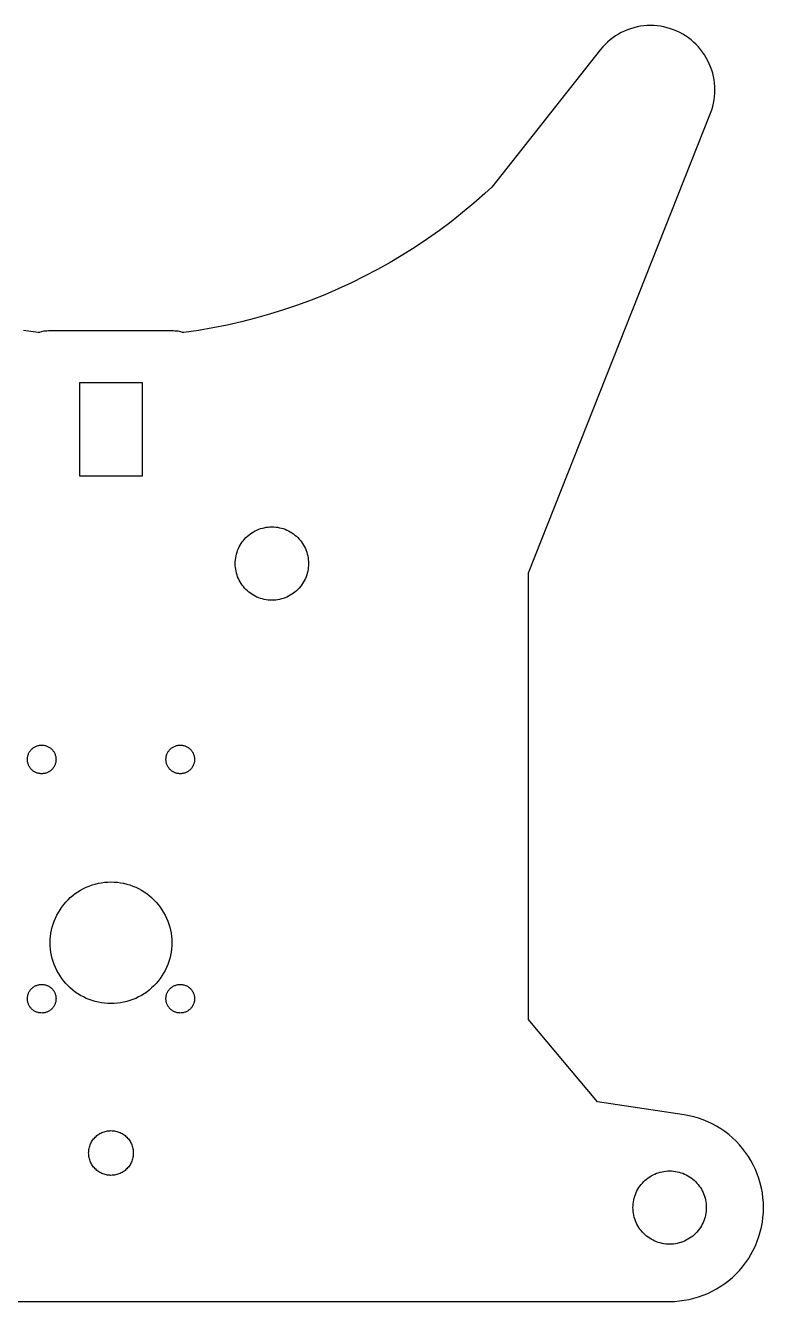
# Model space of a CAD drawing. Header units: metres. Extents: x -73 to 73, y -82 to 60.
# Drawn here: x -9.6 to 73, y -82.5 to 60.1 of the extents above; entities that cross this region are included whole.
import ezdxf

# ---------------------------------------------------------------- set-up
doc = ezdxf.new("R2010")
doc.units = ezdxf.units.M

msp = doc.modelspace()

# ---------------------------------------------------------------- linework, layer by layer
for p, q in [((58.865, 59.9927), (58.4985, 59.9047)), ((59.2356, 60.0614), (58.865, 59.9927)), ((59.6094, 60.1105), (59.2356, 60.0614)), ((59.9852, 60.1401), (59.6094, 60.1105)), ((60.362, 60.15), (59.9852, 60.1401)), ((60.7388, 60.1401), (60.362, 60.15)), ((61.1146, 60.1105), (60.7388, 60.1401)), ((61.4883, 60.0614), (61.1146, 60.1105)), ((61.8589, 59.9927), (61.4883, 60.0614)), ((62.2255, 59.9047), (61.8589, 59.9927)), ((55.8309, 58.5454), (55.5442, 58.3006)), ((56.1299, 58.7749), (55.8309, 58.5454)), ((56.4406, 58.9884), (56.1299, 58.7749)), ((56.762, 59.1854), (56.4406, 58.9884)), ((57.0932, 59.3652), (56.762, 59.1854)), ((57.4335, 59.5275), (57.0932, 59.3652)), ((57.7817, 59.6718), (57.4335, 59.5275)), ((58.137, 59.7976), (57.7817, 59.6718)), ((58.4985, 59.9047), (58.137, 59.7976)), ((62.5869, 59.7976), (62.2255, 59.9047)), ((62.9422, 59.6718), (62.5869, 59.7976)), ((63.2905, 59.5275), (62.9422, 59.6718)), ((63.6307, 59.3652), (63.2905, 59.5275)), ((63.962, 59.1854), (63.6307, 59.3652)), ((64.2834, 58.9884), (63.962, 59.1854)), ((64.594, 58.7749), (64.2834, 58.9884)), ((64.8931, 58.5454), (64.594, 58.7749)), ((65.1797, 58.3006), (64.8931, 58.5454)), ((54.7665, 57.4811), (42.6102, 42.0833)), ((55.0113, 57.7677), (54.7665, 57.4811)), ((55.2708, 58.0412), (55.0113, 57.7677)), ((55.5442, 58.3006), (55.2708, 58.0412)), ((65.4531, 58.0412), (65.1797, 58.3006)), ((65.7126, 57.7677), (65.4531, 58.0412)), ((65.9574, 57.4811), (65.7126, 57.7677)), ((66.1869, 57.1821), (65.9574, 57.4811)), ((66.4004, 56.8714), (66.1869, 57.1821)), ((66.5974, 56.55), (66.4004, 56.8714)), ((66.7772, 56.2187), (66.5974, 56.55)), ((66.9395, 55.8785), (66.7772, 56.2187)), ((67.0837, 55.5302), (66.9395, 55.8785)), ((67.2096, 55.1749), (67.0837, 55.5302)), ((67.3166, 54.8135), (67.2096, 55.1749)), ((67.4046, 54.447), (67.3166, 54.8135)), ((67.4733, 54.0763), (67.4046, 54.447)), ((67.5225, 53.7026), (67.4733, 54.0763)), ((67.5521, 53.3268), (67.5225, 53.7026)), ((67.562, 52.95), (67.5521, 53.3268)), ((67.5521, 52.5732), (67.562, 52.95)), ((67.3166, 51.0865), (67.4046, 51.453)), ((67.4046, 51.453), (67.4733, 51.8237)), ((67.4733, 51.8237), (67.5225, 52.1974)), ((67.5225, 52.1974), (67.5521, 52.5732)), ((46.7, -1.0495), (67.0837, 50.3698)), ((67.0837, 50.3698), (67.2096, 50.7251)), ((67.2096, 50.7251), (67.3166, 51.0865)), ((42.6102, 42.0833), (41.8207, 41.3534)), ((40.5905, 40.2746), (39.3325, 39.2284)), ((41.8207, 41.3534), (40.5905, 40.2746)), ((39.3325, 39.2284), (38.0476, 38.2154)), ((36.7366, 37.2364), (35.4004, 36.2921)), ((38.0476, 38.2154), (36.7366, 37.2364)), ((35.4004, 36.2921), (34.0399, 35.3831)), ((32.6562, 34.51), (31.25, 33.6734)), ((34.0399, 35.3831), (32.6562, 34.51)), ((29.8224, 32.8739), (28.3744, 32.1121)), ((31.25, 33.6734), (29.8224, 32.8739)), ((26.9069, 31.3884), (25.421, 30.7034)), ((28.3744, 32.1121), (26.9069, 31.3884)), ((23.9177, 30.0575), (22.398, 29.4512)), ((25.421, 30.7034), (23.9177, 30.0575)), ((20.8629, 28.8849), (19.3136, 28.359)), ((22.398, 29.4512), (20.8629, 28.8849)), ((16.1762, 27.4296), (14.5903, 27.0269)), ((17.7509, 27.8738), (16.1762, 27.4296)), ((19.3136, 28.359), (17.7509, 27.8738)), ((-8.15788, 25.8347), (-9.77715, 26.0695)), ((-8.04958, 25.8219), (-8.15788, 25.8347)), ((-7.98885, 25.8434), (-8.04958, 25.8219)), ((-7.82822, 25.891), (-7.98885, 25.8434)), ((-7.66531, 25.9301), (-7.82822, 25.891)), ((-7.50058, 25.9606), (-7.66531, 25.9301)), ((-7.33449, 25.9825), (-7.50058, 25.9606)), ((-7.16747, 25.9956), (-7.33449, 25.9825)), ((-6.99998, 26), (-7.16747, 25.9956)), ((7, 26), (-6.99998, 26)), ((7.16747, 25.9956), (7, 26)), ((7.33449, 25.9825), (7.16747, 25.9956)), ((7.50058, 25.9606), (7.33449, 25.9825)), ((7.66531, 25.9301), (7.50058, 25.9606)), ((7.82822, 25.891), (7.66531, 25.9301)), ((7.98885, 25.8434), (7.82822, 25.891)), ((8.04958, 25.8219), (7.98885, 25.8434)), ((8.15788, 25.8347), (8.04958, 25.8219)), ((9.77715, 26.0695), (8.15788, 25.8347)), ((11.3897, 26.3466), (9.77715, 26.0695)), ((12.9945, 26.6658), (11.3897, 26.3466)), ((14.5903, 27.0269), (12.9945, 26.6658)), ((-3.5, 9.75), (-3.5, 20.25)), ((-3.5, 20.25), (3.5, 20.25)), ((3.5, 20.25), (3.5, 9.75)), ((3.5, 9.75), (-3.5, 9.75)), ((14.9531, 2.74342), (15.1009, 2.89912)), ((15.1009, 2.89912), (15.2566, 3.04689)), ((15.2566, 3.04689), (15.4198, 3.18629)), ((15.4198, 3.18629), (15.5901, 3.31696)), ((15.5901, 3.31696), (15.767, 3.43854)), ((15.767, 3.43854), (15.95, 3.55069)), ((15.95, 3.55069), (16.1386, 3.65312)), ((16.1386, 3.65312), (16.3324, 3.74553)), ((16.3324, 3.74553), (16.5307, 3.82767)), ((16.5307, 3.82767), (16.733, 3.89932)), ((16.733, 3.89932), (16.9388, 3.96028)), ((16.9388, 3.96028), (17.1476, 4.01039)), ((17.1476, 4.01039), (17.3586, 4.04951)), ((17.3586, 4.04951), (17.5714, 4.07753)), ((17.5714, 4.07753), (17.7854, 4.09438)), ((17.7854, 4.09438), (18, 4.09999)), ((18, 4.09999), (18.2146, 4.09438)), ((18.2146, 4.09438), (18.4286, 4.07753)), ((18.4286, 4.07753), (18.6414, 4.04951)), ((18.6414, 4.04951), (18.8524, 4.01039)), ((18.8524, 4.01039), (19.0612, 3.96028)), ((19.0612, 3.96028), (19.267, 3.89932)), ((19.267, 3.89932), (19.4693, 3.82767)), ((19.4693, 3.82767), (19.6676, 3.74553)), ((19.6676, 3.74553), (19.8614, 3.65312)), ((19.8614, 3.65312), (20.05, 3.55069)), ((20.05, 3.55069), (20.233, 3.43854)), ((20.233, 3.43854), (20.4099, 3.31696)), ((20.4099, 3.31696), (20.5802, 3.18629)), ((20.5802, 3.18629), (20.7434, 3.04689)), ((20.7434, 3.04689), (20.8991, 2.89912)), ((20.8991, 2.89912), (21.0469, 2.74342)), ((14.1007, 1.26697), (14.1723, 1.4693)), ((14.1723, 1.4693), (14.2545, 1.66762)), ((14.2545, 1.66762), (14.3469, 1.86136)), ((14.3469, 1.86136), (14.4493, 2.04999)), ((14.4493, 2.04999), (14.5614, 2.23302)), ((14.5614, 2.23302), (14.683, 2.40991)), ((14.683, 2.40991), (14.8137, 2.5802)), ((14.8137, 2.5802), (14.9531, 2.74342)), ((21.0469, 2.74342), (21.1863, 2.5802)), ((21.1863, 2.5802), (21.317, 2.40991)), ((21.317, 2.40991), (21.4385, 2.23302)), ((21.4385, 2.23302), (21.5507, 2.04999)), ((21.5507, 2.04999), (21.6531, 1.86136)), ((21.6531, 1.86136), (21.7455, 1.66762)), ((21.7455, 1.66762), (21.8277, 1.4693)), ((21.8277, 1.4693), (21.8993, 1.26697)), ((13.9, 0), (13.9056, 0.214569)), ((13.9056, -0.214569), (13.9, 0)), ((13.9056, 0.214569), (13.9225, 0.428558)), ((13.9225, 0.428558), (13.9505, 0.641373)), ((13.9505, 0.641373), (13.9896, 0.852432)), ((13.9896, 0.852432), (14.0397, 1.06116)), ((14.0397, 1.06116), (14.1007, 1.26697)), ((21.8993, 1.26697), (21.9603, 1.06116)), ((21.9603, 1.06116), (22.0104, 0.852432)), ((22.0104, 0.852432), (22.0495, 0.641373)), ((22.0495, 0.641373), (22.0775, 0.428558)), ((22.0775, 0.428558), (22.0944, 0.214569)), ((22.0944, 0.214569), (22.1, 0)), ((22.1, 0), (22.0944, -0.214569)), ((13.9225, -0.428558), (13.9056, -0.214569)), ((13.9505, -0.641373), (13.9225, -0.428558)), ((13.9896, -0.852432), (13.9505, -0.641373)), ((14.0397, -1.06116), (13.9896, -0.852432)), ((14.1007, -1.26697), (14.0397, -1.06116)), ((14.1723, -1.4693), (14.1007, -1.26697)), ((21.8993, -1.26697), (21.8277, -1.4693)), ((21.9603, -1.06116), (21.8993, -1.26697)), ((22.0104, -0.852432), (21.9603, -1.06116)), ((22.0495, -0.641373), (22.0104, -0.852432)), ((22.0775, -0.428558), (22.0495, -0.641373)), ((22.0944, -0.214569), (22.0775, -0.428558)), ((46.7, -50.9632), (46.7, -1.0495)), ((14.2545, -1.66762), (14.1723, -1.4693)), ((14.3469, -1.86136), (14.2545, -1.66762)), ((14.4493, -2.04999), (14.3469, -1.86136)), ((14.5614, -2.23302), (14.4493, -2.04999)), ((14.683, -2.40991), (14.5614, -2.23302)), ((14.8137, -2.5802), (14.683, -2.40991)), ((14.9531, -2.74342), (14.8137, -2.5802)), ((15.1009, -2.89912), (14.9531, -2.74342)), ((21.0469, -2.74342), (20.8991, -2.89912)), ((21.1863, -2.5802), (21.0469, -2.74342)), ((21.317, -2.40991), (21.1863, -2.5802)), ((21.4385, -2.23302), (21.317, -2.40991)), ((21.5507, -2.04999), (21.4385, -2.23302)), ((21.6531, -1.86136), (21.5507, -2.04999)), ((21.7455, -1.66762), (21.6531, -1.86136)), ((21.8277, -1.4693), (21.7455, -1.66762)), ((15.2566, -3.04689), (15.1009, -2.89912)), ((15.4198, -3.18629), (15.2566, -3.04689)), ((15.5901, -3.31696), (15.4198, -3.18629)), ((15.767, -3.43854), (15.5901, -3.31696)), ((15.95, -3.55069), (15.767, -3.43854)), ((16.1386, -3.65312), (15.95, -3.55069)), ((16.3324, -3.74553), (16.1386, -3.65312)), ((16.5307, -3.82767), (16.3324, -3.74553)), ((16.733, -3.89932), (16.5307, -3.82767)), ((16.9388, -3.96028), (16.733, -3.89932)), ((17.1476, -4.01039), (16.9388, -3.96028)), ((17.3586, -4.04951), (17.1476, -4.01039)), ((17.5714, -4.07753), (17.3586, -4.04951)), ((17.7854, -4.09438), (17.5714, -4.07753)), ((18, -4.09999), (17.7854, -4.09438)), ((18.2146, -4.09438), (18, -4.09999)), ((18.4286, -4.07753), (18.2146, -4.09438)), ((18.6414, -4.04951), (18.4286, -4.07753)), ((18.8524, -4.01039), (18.6414, -4.04951)), ((19.0612, -3.96028), (18.8524, -4.01039)), ((19.267, -3.89932), (19.0612, -3.96028)), ((19.4693, -3.82767), (19.267, -3.89932)), ((19.6676, -3.74553), (19.4693, -3.82767)), ((19.8614, -3.65312), (19.6676, -3.74553)), ((20.05, -3.55069), (19.8614, -3.65312)), ((20.233, -3.43854), (20.05, -3.55069)), ((20.4099, -3.31696), (20.233, -3.43854)), ((20.5802, -3.18629), (20.4099, -3.31696)), ((20.7434, -3.04689), (20.5802, -3.18629)), ((20.8991, -2.89912), (20.7434, -3.04689)), ((-9.27168, -21.4056), (-9.24373, -21.3266)), ((-9.24373, -21.3266), (-9.21167, -21.2492)), ((-9.21167, -21.2492), (-9.1756, -21.1736)), ((-9.1756, -21.1736), (-9.13564, -21.1)), ((-9.13564, -21.1), (-9.09186, -21.0286)), ((-9.09186, -21.0286), (-9.04442, -20.9595)), ((-9.04442, -20.9595), (-8.99342, -20.8931)), ((-8.99342, -20.8931), (-8.93903, -20.8294)), ((-8.93903, -20.8294), (-8.88136, -20.7686)), ((-8.88136, -20.7686), (-8.8206, -20.711)), ((-8.8206, -20.711), (-8.75691, -20.6566)), ((-8.75691, -20.6566), (-8.69044, -20.6056)), ((-8.69044, -20.6056), (-8.62141, -20.5581)), ((-8.62141, -20.5581), (-8.54999, -20.5144)), ((-8.54999, -20.5144), (-8.47638, -20.4744)), ((-8.47638, -20.4744), (-8.40077, -20.4383)), ((-8.40077, -20.4383), (-8.32338, -20.4063)), ((-8.32338, -20.4063), (-8.24442, -20.3783)), ((-8.24442, -20.3783), (-8.16411, -20.3545)), ((-8.16411, -20.3545), (-8.08266, -20.335)), ((-8.08266, -20.335), (-8.00029, -20.3197)), ((-8.00029, -20.3197), (-7.91724, -20.3088)), ((-7.91724, -20.3088), (-7.83372, -20.3022)), ((-7.83372, -20.3022), (-7.74998, -20.3)), ((-7.74998, -20.3), (-7.66626, -20.3022)), ((-7.66626, -20.3022), (-7.58275, -20.3088)), ((-7.58275, -20.3088), (-7.49969, -20.3197)), ((-7.49969, -20.3197), (-7.41733, -20.335)), ((-7.41733, -20.335), (-7.33588, -20.3545)), ((-7.33588, -20.3545), (-7.25557, -20.3783)), ((-7.25557, -20.3783), (-7.17661, -20.4063)), ((-7.17661, -20.4063), (-7.09921, -20.4383)), ((-7.09921, -20.4383), (-7.02361, -20.4744)), ((-7.02361, -20.4744), (-6.95, -20.5144)), ((-6.95, -20.5144), (-6.87857, -20.5581)), ((-6.87857, -20.5581), (-6.80954, -20.6056)), ((-6.80954, -20.6056), (-6.74307, -20.6566)), ((-6.74307, -20.6566), (-6.67938, -20.711)), ((-6.67938, -20.711), (-6.61862, -20.7686)), ((-6.61862, -20.7686), (-6.56096, -20.8294)), ((-6.56096, -20.8294), (-6.50656, -20.8931)), ((-6.50656, -20.8931), (-6.45557, -20.9595)), ((-6.45557, -20.9595), (-6.40813, -21.0286)), ((-6.40813, -21.0286), (-6.36435, -21.1)), ((-6.36435, -21.1), (-6.32439, -21.1736)), ((-6.32439, -21.1736), (-6.28831, -21.2492)), ((-6.28831, -21.2492), (-6.25626, -21.3266)), ((-6.25626, -21.3266), (-6.2283, -21.4056)), ((6.2283, -21.4056), (6.25626, -21.3266)), ((6.25626, -21.3266), (6.28831, -21.2492)), ((6.28831, -21.2492), (6.32439, -21.1736)), ((6.32439, -21.1736), (6.36435, -21.1)), ((6.36435, -21.1), (6.40813, -21.0286)), ((6.40813, -21.0286), (6.45557, -20.9595)), ((6.45557, -20.9595), (6.50656, -20.8931)), ((6.50656, -20.8931), (6.56096, -20.8294)), ((6.56096, -20.8294), (6.61862, -20.7686)), ((6.61862, -20.7686), (6.67938, -20.711)), ((6.67938, -20.711), (6.74307, -20.6566)), ((6.74307, -20.6566), (6.80954, -20.6056)), ((6.80954, -20.6056), (6.87857, -20.5581)), ((6.87857, -20.5581), (6.95, -20.5144)), ((6.95, -20.5144), (7.02361, -20.4744)), ((7.02361, -20.4744), (7.09921, -20.4383)), ((7.09921, -20.4383), (7.17661, -20.4063)), ((7.17661, -20.4063), (7.25557, -20.3783)), ((7.25557, -20.3783), (7.33588, -20.3545)), ((7.33588, -20.3545), (7.41733, -20.335)), ((7.41733, -20.335), (7.49969, -20.3197)), ((7.49969, -20.3197), (7.58275, -20.3088)), ((7.58275, -20.3088), (7.66626, -20.3022)), ((7.66626, -20.3022), (7.75, -20.3)), ((7.75, -20.3), (7.83372, -20.3022)), ((7.83372, -20.3022), (7.91724, -20.3088)), ((7.91724, -20.3088), (8.00029, -20.3197)), ((8.00029, -20.3197), (8.08266, -20.335)), ((8.08266, -20.335), (8.16411, -20.3545)), ((8.16411, -20.3545), (8.24442, -20.3783)), ((8.24442, -20.3783), (8.32338, -20.4063)), ((8.32338, -20.4063), (8.40077, -20.4383)), ((8.40077, -20.4383), (8.47638, -20.4744)), ((8.47638, -20.4744), (8.54999, -20.5144)), ((8.54999, -20.5144), (8.62141, -20.5581)), ((8.62141, -20.5581), (8.69044, -20.6056)), ((8.69044, -20.6056), (8.75691, -20.6566)), ((8.75691, -20.6566), (8.8206, -20.711)), ((8.8206, -20.711), (8.88136, -20.7686)), ((8.88136, -20.7686), (8.93903, -20.8294)), ((8.93903, -20.8294), (8.99342, -20.8931)), ((8.99342, -20.8931), (9.04442, -20.9595)), ((9.04442, -20.9595), (9.09186, -21.0286)), ((9.09186, -21.0286), (9.13564, -21.1)), ((9.13564, -21.1), (9.1756, -21.1736)), ((9.1756, -21.1736), (9.21167, -21.2492)), ((9.21167, -21.2492), (9.24373, -21.3266)), ((9.24373, -21.3266), (9.27168, -21.4056)), ((-9.34999, -21.9), (-9.34779, -21.8163)), ((-9.34779, -21.9837), (-9.34999, -21.9)), ((-9.34779, -21.8163), (-9.34123, -21.7327)), ((-9.34123, -22.0672), (-9.34779, -21.9837)), ((-9.34123, -21.7327), (-9.33029, -21.6497)), ((-9.33029, -22.1503), (-9.34123, -22.0672)), ((-9.33029, -21.6497), (-9.31503, -21.5673)), ((-9.31503, -22.2327), (-9.33029, -22.1503)), ((-9.31503, -21.5673), (-9.29547, -21.4859)), ((-9.29547, -22.3141), (-9.31503, -22.2327)), ((-9.29547, -21.4859), (-9.27168, -21.4056)), ((-9.27168, -22.3944), (-9.29547, -22.3141)), ((-9.24373, -22.4734), (-9.27168, -22.3944)), ((-9.21167, -22.5508), (-9.24373, -22.4734)), ((-9.1756, -22.6264), (-9.21167, -22.5508)), ((-9.13564, -22.7), (-9.1756, -22.6264)), ((-9.09186, -22.7714), (-9.13564, -22.7)), ((-9.04442, -22.8405), (-9.09186, -22.7714)), ((-6.40813, -22.7714), (-6.45557, -22.8405)), ((-6.36435, -22.7), (-6.40813, -22.7714)), ((-6.32439, -22.6264), (-6.36435, -22.7)), ((-6.28831, -22.5508), (-6.32439, -22.6264)), ((-6.25626, -22.4734), (-6.28831, -22.5508)), ((-6.2283, -22.3944), (-6.25626, -22.4734)), ((-6.2283, -21.4056), (-6.20451, -21.4859)), ((-6.20451, -22.3141), (-6.2283, -22.3944)), ((-6.20451, -21.4859), (-6.18495, -21.5673)), ((-6.18495, -22.2327), (-6.20451, -22.3141)), ((-6.18495, -21.5673), (-6.16969, -21.6497)), ((-6.16969, -22.1503), (-6.18495, -22.2327)), ((-6.16969, -21.6497), (-6.15875, -21.7327)), ((-6.15875, -22.0672), (-6.16969, -22.1503)), ((-6.15875, -21.7327), (-6.15219, -21.8163)), ((-6.15219, -21.9837), (-6.15875, -22.0672)), ((-6.15219, -21.8163), (-6.14999, -21.9)), ((-6.14999, -21.9), (-6.15219, -21.9837)), ((6.14999, -21.9), (6.15219, -21.8163)), ((6.15219, -21.9837), (6.14999, -21.9)), ((6.15219, -21.8163), (6.15875, -21.7327)), ((6.15875, -22.0672), (6.15219, -21.9837)), ((6.15875, -21.7327), (6.16969, -21.6497)), ((6.16969, -22.1503), (6.15875, -22.0672)), ((6.16969, -21.6497), (6.18495, -21.5673)), ((6.18495, -22.2327), (6.16969, -22.1503)), ((6.18495, -21.5673), (6.20451, -21.4859)), ((6.20451, -22.3141), (6.18495, -22.2327)), ((6.20451, -21.4859), (6.2283, -21.4056)), ((6.2283, -22.3944), (6.20451, -22.3141)), ((6.25626, -22.4734), (6.2283, -22.3944)), ((6.28831, -22.5508), (6.25626, -22.4734)), ((6.32439, -22.6264), (6.28831, -22.5508)), ((6.36435, -22.7), (6.32439, -22.6264)), ((6.40813, -22.7714), (6.36435, -22.7)), ((6.45557, -22.8405), (6.40813, -22.7714)), ((9.09186, -22.7714), (9.04442, -22.8405)), ((9.13564, -22.7), (9.09186, -22.7714)), ((9.1756, -22.6264), (9.13564, -22.7)), ((9.21167, -22.5508), (9.1756, -22.6264)), ((9.24373, -22.4734), (9.21167, -22.5508)), ((9.27168, -22.3944), (9.24373, -22.4734)), ((9.27168, -21.4056), (9.29547, -21.4859)), ((9.29547, -22.3141), (9.27168, -22.3944)), ((9.29547, -21.4859), (9.31503, -21.5673)), ((9.31503, -22.2327), (9.29547, -22.3141)), ((9.31503, -21.5673), (9.33029, -21.6497)), ((9.33029, -22.1503), (9.31503, -22.2327)), ((9.33029, -21.6497), (9.34123, -21.7327)), ((9.34123, -22.0672), (9.33029, -22.1503)), ((9.34123, -21.7327), (9.34779, -21.8163)), ((9.34779, -21.9837), (9.34123, -22.0672)), ((9.34779, -21.8163), (9.34999, -21.9)), ((9.34999, -21.9), (9.34779, -21.9837)), ((-8.99342, -22.9069), (-9.04442, -22.8405)), ((-8.93903, -22.9706), (-8.99342, -22.9069)), ((-8.88136, -23.0314), (-8.93903, -22.9706)), ((-8.8206, -23.089), (-8.88136, -23.0314)), ((-8.75691, -23.1434), (-8.8206, -23.089)), ((-8.69044, -23.1944), (-8.75691, -23.1434)), ((-8.62141, -23.2419), (-8.69044, -23.1944)), ((-8.54999, -23.2856), (-8.62141, -23.2419)), ((-8.47638, -23.3256), (-8.54999, -23.2856)), ((-8.40077, -23.3617), (-8.47638, -23.3256)), ((-8.32338, -23.3937), (-8.40077, -23.3617)), ((-8.24442, -23.4217), (-8.32338, -23.3937)), ((-8.16411, -23.4455), (-8.24442, -23.4217)), ((-8.08266, -23.465), (-8.16411, -23.4455)), ((-8.00029, -23.4803), (-8.08266, -23.465)), ((-7.91724, -23.4912), (-8.00029, -23.4803)), ((-7.83372, -23.4978), (-7.91724, -23.4912)), ((-7.75, -23.5), (-7.83372, -23.4978)), ((-7.66626, -23.4978), (-7.75, -23.5)), ((-7.58275, -23.4912), (-7.66626, -23.4978)), ((-7.49969, -23.4803), (-7.58275, -23.4912)), ((-7.41733, -23.465), (-7.49969, -23.4803)), ((-7.33588, -23.4455), (-7.41733, -23.465)), ((-7.25557, -23.4217), (-7.33588, -23.4455)), ((-7.17661, -23.3937), (-7.25557, -23.4217)), ((-7.09921, -23.3617), (-7.17661, -23.3937)), ((-7.02361, -23.3256), (-7.09921, -23.3617)), ((-6.95, -23.2856), (-7.02361, -23.3256)), ((-6.87857, -23.2419), (-6.95, -23.2856)), ((-6.80954, -23.1944), (-6.87857, -23.2419)), ((-6.74307, -23.1434), (-6.80954, -23.1944)), ((-6.67938, -23.089), (-6.74307, -23.1434)), ((-6.61862, -23.0314), (-6.67938, -23.089)), ((-6.56096, -22.9706), (-6.61862, -23.0314)), ((-6.50656, -22.9069), (-6.56096, -22.9706)), ((-6.45557, -22.8405), (-6.50656, -22.9069)), ((6.50656, -22.9069), (6.45557, -22.8405)), ((6.56096, -22.9706), (6.50656, -22.9069)), ((6.61862, -23.0314), (6.56096, -22.9706)), ((6.67938, -23.089), (6.61862, -23.0314)), ((6.74307, -23.1434), (6.67938, -23.089)), ((6.80954, -23.1944), (6.74307, -23.1434)), ((6.87857, -23.2419), (6.80954, -23.1944)), ((6.95, -23.2856), (6.87857, -23.2419)), ((7.02361, -23.3256), (6.95, -23.2856)), ((7.09921, -23.3617), (7.02361, -23.3256)), ((7.17661, -23.3937), (7.09921, -23.3617)), ((7.25557, -23.4217), (7.17661, -23.3937)), ((7.33588, -23.4455), (7.25557, -23.4217)), ((7.41733, -23.465), (7.33588, -23.4455)), ((7.49969, -23.4803), (7.41733, -23.465)), ((7.58275, -23.4912), (7.49969, -23.4803)), ((7.66626, -23.4978), (7.58275, -23.4912)), ((7.75, -23.5), (7.66626, -23.4978)), ((7.83372, -23.4978), (7.75, -23.5)), ((7.91724, -23.4912), (7.83372, -23.4978)), ((8.00029, -23.4803), (7.91724, -23.4912)), ((8.08266, -23.465), (8.00029, -23.4803)), ((8.16411, -23.4455), (8.08266, -23.465)), ((8.24442, -23.4217), (8.16411, -23.4455)), ((8.32338, -23.3937), (8.24442, -23.4217)), ((8.40077, -23.3617), (8.32338, -23.3937)), ((8.47638, -23.3256), (8.40077, -23.3617)), ((8.54999, -23.2856), (8.47638, -23.3256)), ((8.62141, -23.2419), (8.54999, -23.2856)), ((8.69044, -23.1944), (8.62141, -23.2419)), ((8.75691, -23.1434), (8.69044, -23.1944)), ((8.8206, -23.089), (8.75691, -23.1434)), ((8.88136, -23.0314), (8.8206, -23.089)), ((8.93903, -22.9706), (8.88136, -23.0314)), ((8.99342, -22.9069), (8.93903, -22.9706)), ((9.04442, -22.8405), (8.99342, -22.9069)), ((-1.06375, -35.6837), (-0.710785, -35.6373)), ((-0.710785, -35.6373), (-0.355881, -35.6093)), ((-0.355881, -35.6093), (0, -35.6)), ((0, -35.6), (0.355881, -35.6093)), ((0.355881, -35.6093), (0.710785, -35.6373)), ((0.710785, -35.6373), (1.06375, -35.6837)), ((-4.27937, -37.1154), (-3.99693, -36.8987)), ((-3.99693, -36.8987), (-3.70354, -36.697)), ((-3.70354, -36.697), (-3.39999, -36.511)), ((-3.39999, -36.511), (-3.08713, -36.3412)), ((-3.08713, -36.3412), (-2.76581, -36.1879)), ((-2.76581, -36.1879), (-2.43689, -36.0517)), ((-2.43689, -36.0517), (-2.1013, -35.9328)), ((-2.1013, -35.9328), (-1.75996, -35.8317)), ((-1.75996, -35.8317), (-1.41379, -35.7486)), ((-1.41379, -35.7486), (-1.06375, -35.6837)), ((1.06375, -35.6837), (1.41379, -35.7486)), ((1.41379, -35.7486), (1.75996, -35.8317)), ((1.75996, -35.8317), (2.1013, -35.9328)), ((2.1013, -35.9328), (2.43689, -36.0517)), ((2.43689, -36.0517), (2.76581, -36.1879)), ((2.76581, -36.1879), (3.08713, -36.3412)), ((3.08713, -36.3412), (3.39999, -36.511)), ((3.39999, -36.511), (3.70354, -36.697)), ((3.70354, -36.697), (3.99693, -36.8987)), ((3.99693, -36.8987), (4.27937, -37.1154)), ((-5.70296, -38.6965), (-5.50131, -38.4031)), ((-5.50131, -38.4031), (-5.28459, -38.1206)), ((-5.28459, -38.1206), (-5.05338, -37.8499)), ((-5.05338, -37.8499), (-4.80832, -37.5917)), ((-4.80832, -37.5917), (-4.55008, -37.3466)), ((-4.55008, -37.3466), (-4.27937, -37.1154)), ((4.27937, -37.1154), (4.55008, -37.3466)), ((4.55008, -37.3466), (4.80832, -37.5917)), ((4.80832, -37.5917), (5.05338, -37.8499)), ((5.05338, -37.8499), (5.28459, -38.1206)), ((5.28459, -38.1206), (5.50131, -38.4031)), ((5.50131, -38.4031), (5.70296, -38.6965)), ((-6.34834, -39.9631), (-6.2121, -39.6342)), ((-6.2121, -39.6342), (-6.05884, -39.3129)), ((-6.05884, -39.3129), (-5.88896, -39)), ((-5.88896, -39), (-5.70296, -38.6965)), ((5.70296, -38.6965), (5.88896, -39)), ((5.88896, -39), (6.05884, -39.3129)), ((6.05884, -39.3129), (6.2121, -39.6342)), ((6.2121, -39.6342), (6.34834, -39.9631)), ((-6.76274, -41.6892), (-6.71628, -41.3362)), ((-6.71628, -41.3362), (-6.6514, -40.9862)), ((-6.6514, -40.9862), (-6.56828, -40.64)), ((-6.56828, -40.64), (-6.46718, -40.2987)), ((-6.46718, -40.2987), (-6.34834, -39.9631)), ((6.34834, -39.9631), (6.46718, -40.2987)), ((6.46718, -40.2987), (6.56828, -40.64)), ((6.56828, -40.64), (6.6514, -40.9862)), ((6.6514, -40.9862), (6.71628, -41.3362)), ((6.71628, -41.3362), (6.76274, -41.6892)), ((-6.79999, -42.4), (-6.79068, -42.0441)), ((-6.79068, -42.7559), (-6.79999, -42.4)), ((-6.79068, -42.0441), (-6.76274, -41.6892)), ((-6.76274, -43.1108), (-6.79068, -42.7559)), ((6.76274, -41.6892), (6.79068, -42.0441)), ((6.79068, -42.7559), (6.76274, -43.1108)), ((6.79068, -42.0441), (6.79999, -42.4)), ((6.79999, -42.4), (6.79068, -42.7559)), ((-6.71628, -43.4637), (-6.76274, -43.1108)), ((-6.6514, -43.8138), (-6.71628, -43.4637)), ((-6.56828, -44.16), (-6.6514, -43.8138)), ((-6.46718, -44.5013), (-6.56828, -44.16)), ((6.56828, -44.16), (6.46718, -44.5013)), ((6.6514, -43.8138), (6.56828, -44.16)), ((6.71628, -43.4637), (6.6514, -43.8138)), ((6.76274, -43.1108), (6.71628, -43.4637)), ((-6.34834, -44.8369), (-6.46718, -44.5013)), ((-6.2121, -45.1658), (-6.34834, -44.8369)), ((-6.05884, -45.4871), (-6.2121, -45.1658)), ((-5.88896, -45.8), (-6.05884, -45.4871)), ((6.05884, -45.4871), (5.88896, -45.8)), ((6.2121, -45.1658), (6.05884, -45.4871)), ((6.34834, -44.8369), (6.2121, -45.1658)), ((6.46718, -44.5013), (6.34834, -44.8369)), ((-8.08266, -47.085), (-8.00029, -47.0697)), ((-8.00029, -47.0697), (-7.91724, -47.0588)), ((-7.91724, -47.0588), (-7.83372, -47.0522)), ((-7.83372, -47.0522), (-7.74998, -47.05)), ((-7.74998, -47.05), (-7.66626, -47.0522)), ((-7.66626, -47.0522), (-7.58275, -47.0588)), ((-7.58275, -47.0588), (-7.49969, -47.0697)), ((-7.49969, -47.0697), (-7.41733, -47.085)), ((-5.70296, -46.1035), (-5.88896, -45.8)), ((-5.50131, -46.3969), (-5.70296, -46.1035)), ((-5.28459, -46.6794), (-5.50131, -46.3969)), ((-5.05338, -46.9501), (-5.28459, -46.6794)), ((-4.80832, -47.2083), (-5.05338, -46.9501)), ((5.05338, -46.9501), (4.80832, -47.2083)), ((5.28459, -46.6794), (5.05338, -46.9501)), ((5.50131, -46.3969), (5.28459, -46.6794)), ((5.70296, -46.1035), (5.50131, -46.3969)), ((5.88896, -45.8), (5.70296, -46.1035)), ((7.41733, -47.085), (7.49969, -47.0697)), ((7.49969, -47.0697), (7.58275, -47.0588)), ((7.58275, -47.0588), (7.66626, -47.0522)), ((7.66626, -47.0522), (7.75, -47.05)), ((7.75, -47.05), (7.83372, -47.0522)), ((7.83372, -47.0522), (7.91724, -47.0588)), ((7.91724, -47.0588), (8.00029, -47.0697)), ((8.00029, -47.0697), (8.08266, -47.085)), ((-9.34779, -48.5663), (-9.34123, -48.4827)), ((-9.34123, -48.4827), (-9.33029, -48.3997)), ((-9.33029, -48.3997), (-9.31503, -48.3173)), ((-9.31503, -48.3173), (-9.29547, -48.2359)), ((-9.29547, -48.2359), (-9.27168, -48.1556)), ((-9.27168, -48.1556), (-9.24373, -48.0766)), ((-9.24373, -48.0766), (-9.21167, -47.9992)), ((-9.21167, -47.9992), (-9.1756, -47.9236)), ((-9.1756, -47.9236), (-9.13564, -47.85)), ((-9.13564, -47.85), (-9.09186, -47.7786)), ((-9.09186, -47.7786), (-9.04442, -47.7095)), ((-9.04442, -47.7095), (-8.99342, -47.6431)), ((-8.99342, -47.6431), (-8.93903, -47.5794)), ((-8.93903, -47.5794), (-8.88136, -47.5186)), ((-8.88136, -47.5186), (-8.8206, -47.461)), ((-8.8206, -47.461), (-8.75691, -47.4066)), ((-8.75691, -47.4066), (-8.69044, -47.3556)), ((-8.69044, -47.3556), (-8.62141, -47.3081)), ((-8.62141, -47.3081), (-8.54999, -47.2644)), ((-8.54999, -47.2644), (-8.47638, -47.2244)), ((-8.47638, -47.2244), (-8.40077, -47.1883)), ((-8.40077, -47.1883), (-8.32338, -47.1563)), ((-8.32338, -47.1563), (-8.24442, -47.1283)), ((-8.24442, -47.1283), (-8.16411, -47.1045)), ((-8.16411, -47.1045), (-8.08266, -47.085)), ((-7.41733, -47.085), (-7.33588, -47.1045)), ((-7.33588, -47.1045), (-7.25557, -47.1283)), ((-7.25557, -47.1283), (-7.17661, -47.1563)), ((-7.17661, -47.1563), (-7.09921, -47.1883)), ((-7.09921, -47.1883), (-7.02361, -47.2244)), ((-7.02361, -47.2244), (-6.95, -47.2644)), ((-6.95, -47.2644), (-6.87857, -47.3081)), ((-6.87857, -47.3081), (-6.80954, -47.3556)), ((-6.80954, -47.3556), (-6.74307, -47.4066)), ((-6.74307, -47.4066), (-6.67938, -47.461)), ((-6.67938, -47.461), (-6.61862, -47.5186)), ((-6.61862, -47.5186), (-6.56096, -47.5794)), ((-6.56096, -47.5794), (-6.50656, -47.6431)), ((-6.50656, -47.6431), (-6.45557, -47.7095)), ((-6.45557, -47.7095), (-6.40813, -47.7786)), ((-6.40813, -47.7786), (-6.36435, -47.85)), ((-6.36435, -47.85), (-6.32439, -47.9236)), ((-6.32439, -47.9236), (-6.28831, -47.9992)), ((-6.28831, -47.9992), (-6.25626, -48.0766)), ((-6.25626, -48.0766), (-6.2283, -48.1556)), ((-6.2283, -48.1556), (-6.20451, -48.2359)), ((-6.20451, -48.2359), (-6.18495, -48.3173)), ((-6.18495, -48.3173), (-6.16969, -48.3997)), ((-6.16969, -48.3997), (-6.15875, -48.4827)), ((-6.15875, -48.4827), (-6.15219, -48.5663)), ((-4.55008, -47.4534), (-4.80832, -47.2083)), ((-4.27937, -47.6846), (-4.55008, -47.4534)), ((-3.99693, -47.9013), (-4.27937, -47.6846)), ((-3.70354, -48.103), (-3.99693, -47.9013)), ((-3.39999, -48.289), (-3.70354, -48.103)), ((-3.08713, -48.4588), (-3.39999, -48.289)), ((-2.76581, -48.6121), (-3.08713, -48.4588)), ((3.08713, -48.4588), (2.76581, -48.6121)), ((3.39999, -48.289), (3.08713, -48.4588)), ((3.70354, -48.103), (3.39999, -48.289)), ((3.99693, -47.9013), (3.70354, -48.103)), ((4.27937, -47.6846), (3.99693, -47.9013)), ((4.55008, -47.4534), (4.27937, -47.6846)), ((4.80832, -47.2083), (4.55008, -47.4534)), ((6.15219, -48.5663), (6.15875, -48.4827)), ((6.15875, -48.4827), (6.16969, -48.3997)), ((6.16969, -48.3997), (6.18495, -48.3173)), ((6.18495, -48.3173), (6.20451, -48.2359)), ((6.20451, -48.2359), (6.2283, -48.1556)), ((6.2283, -48.1556), (6.25626, -48.0766)), ((6.25626, -48.0766), (6.28831, -47.9992)), ((6.28831, -47.9992), (6.32439, -47.9236)), ((6.32439, -47.9236), (6.36435, -47.85)), ((6.36435, -47.85), (6.40813, -47.7786)), ((6.40813, -47.7786), (6.45557, -47.7095)), ((6.45557, -47.7095), (6.50656, -47.6431)), ((6.50656, -47.6431), (6.56096, -47.5794)), ((6.56096, -47.5794), (6.61862, -47.5186)), ((6.61862, -47.5186), (6.67938, -47.461)), ((6.67938, -47.461), (6.74307, -47.4066)), ((6.74307, -47.4066), (6.80954, -47.3556)), ((6.80954, -47.3556), (6.87857, -47.3081)), ((6.87857, -47.3081), (6.95, -47.2644)), ((6.95, -47.2644), (7.02361, -47.2244)), ((7.02361, -47.2244), (7.09921, -47.1883)), ((7.09921, -47.1883), (7.17661, -47.1563)), ((7.17661, -47.1563), (7.25557, -47.1283)), ((7.25557, -47.1283), (7.33588, -47.1045)), ((7.33588, -47.1045), (7.41733, -47.085)), ((8.08266, -47.085), (8.16411, -47.1045)), ((8.16411, -47.1045), (8.24442, -47.1283)), ((8.24442, -47.1283), (8.32338, -47.1563)), ((8.32338, -47.1563), (8.40077, -47.1883)), ((8.40077, -47.1883), (8.47638, -47.2244)), ((8.47638, -47.2244), (8.54999, -47.2644)), ((8.54999, -47.2644), (8.62141, -47.3081)), ((8.62141, -47.3081), (8.69044, -47.3556)), ((8.69044, -47.3556), (8.75691, -47.4066)), ((8.75691, -47.4066), (8.8206, -47.461)), ((8.8206, -47.461), (8.88136, -47.5186)), ((8.88136, -47.5186), (8.93903, -47.5794)), ((8.93903, -47.5794), (8.99342, -47.6431)), ((8.99342, -47.6431), (9.04442, -47.7095)), ((9.04442, -47.7095), (9.09186, -47.7786)), ((9.09186, -47.7786), (9.13564, -47.85)), ((9.13564, -47.85), (9.1756, -47.9236)), ((9.1756, -47.9236), (9.21167, -47.9992)), ((9.21167, -47.9992), (9.24373, -48.0766)), ((9.24373, -48.0766), (9.27168, -48.1556)), ((9.27168, -48.1556), (9.29547, -48.2359)), ((9.29547, -48.2359), (9.31503, -48.3173)), ((9.31503, -48.3173), (9.33029, -48.3997)), ((9.33029, -48.3997), (9.34123, -48.4827)), ((9.34123, -48.4827), (9.34779, -48.5663)), ((-9.34999, -48.65), (-9.34779, -48.5663)), ((-9.34779, -48.7337), (-9.34999, -48.65)), ((-9.34123, -48.8172), (-9.34779, -48.7337)), ((-9.33029, -48.9003), (-9.34123, -48.8172)), ((-9.31503, -48.9827), (-9.33029, -48.9003)), ((-9.29547, -49.0641), (-9.31503, -48.9827)), ((-9.27168, -49.1444), (-9.29547, -49.0641)), ((-9.24373, -49.2234), (-9.27168, -49.1444)), ((-9.21167, -49.3008), (-9.24373, -49.2234)), ((-9.1756, -49.3764), (-9.21167, -49.3008)), ((-9.13564, -49.45), (-9.1756, -49.3764)), ((-9.09186, -49.5214), (-9.13564, -49.45)), ((-9.04442, -49.5905), (-9.09186, -49.5214)), ((-8.99342, -49.6569), (-9.04442, -49.5905)), ((-8.93903, -49.7206), (-8.99342, -49.6569)), ((-8.88136, -49.7814), (-8.93903, -49.7206)), ((-8.8206, -49.839), (-8.88136, -49.7814)), ((-8.75691, -49.8934), (-8.8206, -49.839)), ((-8.69044, -49.9444), (-8.75691, -49.8934)), ((-6.74307, -49.8934), (-6.80954, -49.9444)), ((-6.67938, -49.839), (-6.74307, -49.8934)), ((-6.61862, -49.7814), (-6.67938, -49.839)), ((-6.56096, -49.7206), (-6.61862, -49.7814)), ((-6.50656, -49.6569), (-6.56096, -49.7206)), ((-6.45557, -49.5905), (-6.50656, -49.6569)), ((-6.40813, -49.5214), (-6.45557, -49.5905)), ((-6.36435, -49.45), (-6.40813, -49.5214)), ((-6.32439, -49.3764), (-6.36435, -49.45)), ((-6.28831, -49.3008), (-6.32439, -49.3764)), ((-6.25626, -49.2234), (-6.28831, -49.3008)), ((-6.2283, -49.1444), (-6.25626, -49.2234)), ((-6.20451, -49.0641), (-6.2283, -49.1444)), ((-6.18495, -48.9827), (-6.20451, -49.0641)), ((-6.16969, -48.9003), (-6.18495, -48.9827)), ((-6.15875, -48.8172), (-6.16969, -48.9003)), ((-6.15219, -48.7337), (-6.15875, -48.8172)), ((-6.15219, -48.5663), (-6.14999, -48.65)), ((-6.14999, -48.65), (-6.15219, -48.7337)), ((-2.43689, -48.7483), (-2.76581, -48.6121)), ((-2.1013, -48.8672), (-2.43689, -48.7483)), ((-1.75996, -48.9683), (-2.1013, -48.8672)), ((-1.41379, -49.0514), (-1.75996, -48.9683)), ((-1.06375, -49.1163), (-1.41379, -49.0514)), ((-0.710785, -49.1628), (-1.06375, -49.1163)), ((-0.355881, -49.1907), (-0.710785, -49.1628)), ((0, -49.2), (-0.355881, -49.1907)), ((0.355881, -49.1907), (0, -49.2)), ((0.710785, -49.1628), (0.355881, -49.1907)), ((1.06375, -49.1163), (0.710785, -49.1628)), ((1.41379, -49.0514), (1.06375, -49.1163)), ((1.75996, -48.9683), (1.41379, -49.0514)), ((2.1013, -48.8672), (1.75996, -48.9683)), ((2.43689, -48.7483), (2.1013, -48.8672)), ((2.76581, -48.6121), (2.43689, -48.7483)), ((6.14999, -48.65), (6.15219, -48.5663)), ((6.15219, -48.7337), (6.14999, -48.65)), ((6.15875, -48.8172), (6.15219, -48.7337)), ((6.16969, -48.9003), (6.15875, -48.8172)), ((6.18495, -48.9827), (6.16969, -48.9003)), ((6.20451, -49.0641), (6.18495, -48.9827)), ((6.2283, -49.1444), (6.20451, -49.0641)), ((6.25626, -49.2234), (6.2283, -49.1444)), ((6.28831, -49.3008), (6.25626, -49.2234)), ((6.32439, -49.3764), (6.28831, -49.3008)), ((6.36435, -49.45), (6.32439, -49.3764)), ((6.40813, -49.5214), (6.36435, -49.45)), ((6.45557, -49.5905), (6.40813, -49.5214)), ((6.50656, -49.6569), (6.45557, -49.5905)), ((6.56096, -49.7206), (6.50656, -49.6569)), ((6.61862, -49.7814), (6.56096, -49.7206)), ((6.67938, -49.839), (6.61862, -49.7814)), ((6.74307, -49.8934), (6.67938, -49.839)), ((6.80954, -49.9444), (6.74307, -49.8934)), ((8.75691, -49.8934), (8.69044, -49.9444)), ((8.8206, -49.839), (8.75691, -49.8934)), ((8.88136, -49.7814), (8.8206, -49.839)), ((8.93903, -49.7206), (8.88136, -49.7814)), ((8.99342, -49.6569), (8.93903, -49.7206)), ((9.04442, -49.5905), (8.99342, -49.6569)), ((9.09186, -49.5214), (9.04442, -49.5905)), ((9.13564, -49.45), (9.09186, -49.5214)), ((9.1756, -49.3764), (9.13564, -49.45)), ((9.21167, -49.3008), (9.1756, -49.3764)), ((9.24373, -49.2234), (9.21167, -49.3008)), ((9.27168, -49.1444), (9.24373, -49.2234)), ((9.29547, -49.0641), (9.27168, -49.1444)), ((9.31503, -48.9827), (9.29547, -49.0641)), ((9.33029, -48.9003), (9.31503, -48.9827)), ((9.34123, -48.8172), (9.33029, -48.9003)), ((9.34779, -48.7337), (9.34123, -48.8172)), ((9.34779, -48.5663), (9.34999, -48.65)), ((9.34999, -48.65), (9.34779, -48.7337)), ((-8.62141, -49.9919), (-8.69044, -49.9444)), ((-8.54999, -50.0356), (-8.62141, -49.9919)), ((-8.47638, -50.0756), (-8.54999, -50.0356)), ((-8.40077, -50.1117), (-8.47638, -50.0756)), ((-8.32338, -50.1437), (-8.40077, -50.1117)), ((-8.24442, -50.1717), (-8.32338, -50.1437)), ((-8.16411, -50.1955), (-8.24442, -50.1717)), ((-8.08266, -50.215), (-8.16411, -50.1955)), ((-8.00029, -50.2303), (-8.08266, -50.215)), ((-7.91724, -50.2412), (-8.00029, -50.2303)), ((-7.83372, -50.2478), (-7.91724, -50.2412)), ((-7.75, -50.25), (-7.83372, -50.2478)), ((-7.66626, -50.2478), (-7.75, -50.25)), ((-7.58275, -50.2412), (-7.66626, -50.2478)), ((-7.49969, -50.2303), (-7.58275, -50.2412)), ((-7.41733, -50.215), (-7.49969, -50.2303)), ((-7.33588, -50.1955), (-7.41733, -50.215)), ((-7.25557, -50.1717), (-7.33588, -50.1955)), ((-7.17661, -50.1437), (-7.25557, -50.1717)), ((-7.09921, -50.1117), (-7.17661, -50.1437)), ((-7.02361, -50.0756), (-7.09921, -50.1117)), ((-6.95, -50.0356), (-7.02361, -50.0756)), ((-6.87857, -49.9919), (-6.95, -50.0356)), ((-6.80954, -49.9444), (-6.87857, -49.9919)), ((6.87857, -49.9919), (6.80954, -49.9444)), ((6.95, -50.0356), (6.87857, -49.9919)), ((7.02361, -50.0756), (6.95, -50.0356)), ((7.09921, -50.1117), (7.02361, -50.0756)), ((7.17661, -50.1437), (7.09921, -50.1117)), ((7.25557, -50.1717), (7.17661, -50.1437)), ((7.33588, -50.1955), (7.25557, -50.1717)), ((7.41733, -50.215), (7.33588, -50.1955)), ((7.49969, -50.2303), (7.41733, -50.215)), ((7.58275, -50.2412), (7.49969, -50.2303)), ((7.66626, -50.2478), (7.58275, -50.2412)), ((7.75, -50.25), (7.66626, -50.2478)), ((7.83372, -50.2478), (7.75, -50.25)), ((7.91724, -50.2412), (7.83372, -50.2478)), ((8.00029, -50.2303), (7.91724, -50.2412)), ((8.08266, -50.215), (8.00029, -50.2303)), ((8.16411, -50.1955), (8.08266, -50.215)), ((8.24442, -50.1717), (8.16411, -50.1955)), ((8.32338, -50.1437), (8.24442, -50.1717)), ((8.40077, -50.1117), (8.32338, -50.1437)), ((8.47638, -50.0756), (8.40077, -50.1117)), ((8.54999, -50.0356), (8.47638, -50.0756)), ((8.62141, -49.9919), (8.54999, -50.0356)), ((8.69044, -49.9444), (8.62141, -49.9919)), ((46.8732, -51.166), (46.7, -50.9632)), ((54.4261, -60.1855), (46.8732, -51.166)), ((64.1426, -61.6293), (54.4261, -60.1855)), ((64.6831, -61.7294), (64.1426, -61.6293)), ((65.2176, -61.8578), (64.6831, -61.7294)), ((65.7447, -62.0139), (65.2176, -61.8578)), ((66.2629, -62.1974), (65.7447, -62.0139)), ((66.7707, -62.4078), (66.2629, -62.1974)), ((67.2669, -62.6444), (66.7707, -62.4078)), ((67.75, -62.9067), (67.2669, -62.6444)), ((-1.85785, -64.2272), (-1.76776, -64.1322)), ((-1.76776, -64.1322), (-1.67282, -64.0421)), ((-1.67282, -64.0421), (-1.57329, -63.9571)), ((-1.57329, -63.9571), (-1.46945, -63.8775)), ((-1.46945, -63.8775), (-1.36159, -63.8033)), ((-1.36159, -63.8033), (-1.24998, -63.7349)), ((-1.24998, -63.7349), (-1.13496, -63.6725)), ((-1.13496, -63.6725), (-1.01683, -63.6161)), ((-1.01683, -63.6161), (-0.89592, -63.566)), ((-0.89592, -63.566), (-0.772537, -63.5224)), ((-0.772537, -63.5224), (-0.647034, -63.4852)), ((-0.647034, -63.4852), (-0.519775, -63.4546)), ((-0.519775, -63.4546), (-0.391083, -63.4308)), ((-0.391083, -63.4308), (-0.261307, -63.4137)), ((-0.261307, -63.4137), (-0.130829, -63.4034)), ((-0.130829, -63.4034), (0, -63.4)), ((0, -63.4), (0.130829, -63.4034)), ((0.130829, -63.4034), (0.261307, -63.4137)), ((0.261307, -63.4137), (0.391083, -63.4308)), ((0.391083, -63.4308), (0.519775, -63.4546)), ((0.519775, -63.4546), (0.647034, -63.4852)), ((0.647034, -63.4852), (0.772537, -63.5224)), ((0.772537, -63.5224), (0.89592, -63.566)), ((0.89592, -63.566), (1.01683, -63.6161)), ((1.01683, -63.6161), (1.13496, -63.6725)), ((1.13496, -63.6725), (1.25, -63.7349)), ((1.25, -63.7349), (1.36159, -63.8033)), ((1.36159, -63.8033), (1.46945, -63.8775)), ((1.46945, -63.8775), (1.57329, -63.9571)), ((1.57329, -63.9571), (1.67282, -64.0421)), ((1.67282, -64.0421), (1.76776, -64.1322)), ((1.76776, -64.1322), (1.85785, -64.2272)), ((68.2187, -63.194), (67.75, -62.9067)), ((68.6717, -63.5053), (68.2187, -63.194)), ((69.1079, -63.84), (68.6717, -63.5053)), ((69.5259, -64.197), (69.1079, -63.84)), ((-2.4863, -65.6387), (-2.46921, -65.5089)), ((-2.46921, -65.5089), (-2.44536, -65.3802)), ((-2.44536, -65.3802), (-2.41481, -65.2529)), ((-2.41481, -65.2529), (-2.37764, -65.1275)), ((-2.37764, -65.1275), (-2.33394, -65.0041)), ((-2.33394, -65.0041), (-2.28386, -64.8831)), ((-2.28386, -64.8831), (-2.22751, -64.765)), ((-2.22751, -64.765), (-2.16505, -64.65)), ((-2.16505, -64.65), (-2.09666, -64.5384)), ((-2.09666, -64.5384), (-2.02254, -64.4305)), ((-2.02254, -64.4305), (-1.94286, -64.3267)), ((-1.94286, -64.3267), (-1.85785, -64.2272)), ((1.85785, -64.2272), (1.94286, -64.3267)), ((1.94286, -64.3267), (2.02254, -64.4305)), ((2.02254, -64.4305), (2.09666, -64.5384)), ((2.09666, -64.5384), (2.16505, -64.65)), ((2.16505, -64.65), (2.22751, -64.765)), ((2.22751, -64.765), (2.28386, -64.8831)), ((2.28386, -64.8831), (2.33394, -65.0041)), ((2.33394, -65.0041), (2.37764, -65.1275)), ((2.37764, -65.1275), (2.41481, -65.2529)), ((2.41481, -65.2529), (2.44536, -65.3802)), ((2.44536, -65.3802), (2.46921, -65.5089)), ((2.46921, -65.5089), (2.4863, -65.6387)), ((69.9246, -64.5754), (69.5259, -64.197)), ((70.303, -64.9741), (69.9246, -64.5754)), ((70.66, -65.3921), (70.303, -64.9741)), ((70.9947, -65.8282), (70.66, -65.3921)), ((-2.5, -65.9), (-2.49657, -65.7691)), ((-2.49657, -66.0308), (-2.5, -65.9)), ((-2.49657, -65.7691), (-2.4863, -65.6387)), ((-2.4863, -66.1613), (-2.49657, -66.0308)), ((-2.46921, -66.2911), (-2.4863, -66.1613)), ((-2.44536, -66.4198), (-2.46921, -66.2911)), ((-2.41481, -66.547), (-2.44536, -66.4198)), ((-2.37764, -66.6725), (-2.41481, -66.547)), ((-2.33394, -66.7959), (-2.37764, -66.6725)), ((-2.28386, -66.9168), (-2.33394, -66.7959)), ((-2.22751, -67.035), (-2.28386, -66.9168)), ((-2.16505, -67.15), (-2.22751, -67.035)), ((2.22751, -67.035), (2.16505, -67.15)), ((2.28386, -66.9168), (2.22751, -67.035)), ((2.33394, -66.7959), (2.28386, -66.9168)), ((2.37764, -66.6725), (2.33394, -66.7959)), ((2.41481, -66.547), (2.37764, -66.6725)), ((2.44536, -66.4198), (2.41481, -66.547)), ((2.46921, -66.2911), (2.44536, -66.4198)), ((2.4863, -66.1613), (2.46921, -66.2911)), ((2.4863, -65.6387), (2.49657, -65.7691)), ((2.49657, -66.0308), (2.4863, -66.1613)), ((2.49657, -65.7691), (2.5, -65.9)), ((2.5, -65.9), (2.49657, -66.0308)), ((71.306, -66.2813), (70.9947, -65.8282)), ((71.5933, -66.75), (71.306, -66.2813)), ((71.8556, -67.2331), (71.5933, -66.75)), ((-2.09666, -67.2616), (-2.16505, -67.15)), ((-2.02254, -67.3695), (-2.09666, -67.2616)), ((-1.94286, -67.4733), (-2.02254, -67.3695)), ((-1.85785, -67.5728), (-1.94286, -67.4733)), ((-1.76776, -67.6678), (-1.85785, -67.5728)), ((-1.67282, -67.7579), (-1.76776, -67.6678)), ((-1.57329, -67.8429), (-1.67282, -67.7579)), ((-1.46945, -67.9225), (-1.57329, -67.8429)), ((-1.36159, -67.9967), (-1.46945, -67.9225)), ((-1.25, -68.0651), (-1.36159, -67.9967)), ((-1.13496, -68.1275), (-1.25, -68.0651)), ((-1.01683, -68.1839), (-1.13496, -68.1275)), ((-0.89592, -68.2339), (-1.01683, -68.1839)), ((-0.772537, -68.2776), (-0.89592, -68.2339)), ((-0.647034, -68.3148), (-0.772537, -68.2776)), ((-0.519775, -68.3454), (-0.647034, -68.3148)), ((-0.391083, -68.3692), (-0.519775, -68.3454)), ((-0.261307, -68.3863), (-0.391083, -68.3692)), ((-0.130829, -68.3966), (-0.261307, -68.3863)), ((0, -68.4), (-0.130829, -68.3966)), ((0.130829, -68.3966), (0, -68.4)), ((0.261307, -68.3863), (0.130829, -68.3966)), ((0.391083, -68.3692), (0.261307, -68.3863)), ((0.519775, -68.3454), (0.391083, -68.3692)), ((0.647034, -68.3148), (0.519775, -68.3454)), ((0.772537, -68.2776), (0.647034, -68.3148)), ((0.89592, -68.2339), (0.772537, -68.2776)), ((1.01683, -68.1839), (0.89592, -68.2339)), ((1.13496, -68.1275), (1.01683, -68.1839)), ((1.25, -68.0651), (1.13496, -68.1275)), ((1.36159, -67.9967), (1.25, -68.0651)), ((1.46945, -67.9225), (1.36159, -67.9967)), ((1.57329, -67.8429), (1.46945, -67.9225)), ((1.67282, -67.7579), (1.57329, -67.8429)), ((1.76776, -67.6678), (1.67282, -67.7579)), ((1.85785, -67.5728), (1.76776, -67.6678)), ((1.94286, -67.4733), (1.85785, -67.5728)), ((2.02254, -67.3695), (1.94286, -67.4733)), ((2.09666, -67.2616), (2.02254, -67.3695)), ((2.16505, -67.15), (2.09666, -67.2616)), ((60.267, -68.5614), (60.45, -68.4493)), ((60.45, -68.4493), (60.6386, -68.3469)), ((60.6386, -68.3469), (60.8324, -68.2545)), ((60.8324, -68.2545), (61.0307, -68.1723)), ((61.0307, -68.1723), (61.233, -68.1007)), ((61.233, -68.1007), (61.4388, -68.0397)), ((61.4388, -68.0397), (61.6476, -67.9896)), ((61.6476, -67.9896), (61.8586, -67.9505)), ((61.8586, -67.9505), (62.0714, -67.9225)), ((62.0714, -67.9225), (62.2854, -67.9056)), ((62.2854, -67.9056), (62.5, -67.9)), ((62.5, -67.9), (62.7146, -67.9056)), ((62.7146, -67.9056), (62.9286, -67.9225)), ((62.9286, -67.9225), (63.1414, -67.9505)), ((63.1414, -67.9505), (63.3524, -67.9896)), ((63.3524, -67.9896), (63.5612, -68.0397)), ((63.5612, -68.0397), (63.767, -68.1007)), ((63.767, -68.1007), (63.9693, -68.1723)), ((63.9693, -68.1723), (64.1676, -68.2545)), ((64.1676, -68.2545), (64.3614, -68.3469)), ((64.3614, -68.3469), (64.55, -68.4493)), ((64.55, -68.4493), (64.733, -68.5614)), ((72.0922, -67.7293), (71.8556, -67.2331)), ((72.3026, -68.2371), (72.0922, -67.7293)), ((72.4861, -68.7553), (72.3026, -68.2371)), ((58.9493, -69.95), (59.0614, -69.767)), ((59.0614, -69.767), (59.183, -69.5901)), ((59.183, -69.5901), (59.3137, -69.4198)), ((59.3137, -69.4198), (59.4531, -69.2566)), ((59.4531, -69.2566), (59.6009, -69.1009)), ((59.6009, -69.1009), (59.7566, -68.9531)), ((59.7566, -68.9531), (59.9198, -68.8137)), ((59.9198, -68.8137), (60.0901, -68.683)), ((60.0901, -68.683), (60.267, -68.5614)), ((64.733, -68.5614), (64.9099, -68.683)), ((64.9099, -68.683), (65.0802, -68.8137)), ((65.0802, -68.8137), (65.2434, -68.9531)), ((65.2434, -68.9531), (65.3991, -69.1009)), ((65.3991, -69.1009), (65.5469, -69.2566)), ((65.5469, -69.2566), (65.6863, -69.4198)), ((65.6863, -69.4198), (65.817, -69.5901)), ((65.817, -69.5901), (65.9386, -69.767)), ((65.9386, -69.767), (66.0507, -69.95)), ((72.6422, -69.2824), (72.4861, -68.7553)), ((72.7706, -69.8169), (72.6422, -69.2824)), ((72.8707, -70.3574), (72.7706, -69.8169)), ((58.4505, -71.3586), (58.4896, -71.1476)), ((58.4896, -71.1476), (58.5397, -70.9388)), ((58.5397, -70.9388), (58.6007, -70.733)), ((58.6007, -70.733), (58.6723, -70.5307)), ((58.6723, -70.5307), (58.7545, -70.3324)), ((58.7545, -70.3324), (58.8469, -70.1386)), ((58.8469, -70.1386), (58.9493, -69.95)), ((66.0507, -69.95), (66.1531, -70.1386)), ((66.1531, -70.1386), (66.2455, -70.3324)), ((66.2455, -70.3324), (66.3277, -70.5307)), ((66.3277, -70.5307), (66.3993, -70.733)), ((66.3993, -70.733), (66.4603, -70.9388)), ((66.4603, -70.9388), (66.5104, -71.1476)), ((66.5104, -71.1476), (66.5495, -71.3586)), ((72.9425, -70.9025), (72.8707, -70.3574)), ((72.9856, -71.4505), (72.9425, -70.9025)), ((58.4, -72), (58.4056, -71.7854)), ((58.4056, -72.2146), (58.4, -72)), ((58.4056, -71.7854), (58.4225, -71.5714)), ((58.4225, -72.4286), (58.4056, -72.2146)), ((58.4225, -71.5714), (58.4505, -71.3586)), ((58.4505, -72.6414), (58.4225, -72.4286)), ((58.4896, -72.8524), (58.4505, -72.6414)), ((66.5495, -72.6414), (66.5104, -72.8524)), ((66.5495, -71.3586), (66.5775, -71.5714)), ((66.5775, -72.4286), (66.5495, -72.6414)), ((66.5775, -71.5714), (66.5944, -71.7854)), ((66.5944, -72.2146), (66.5775, -72.4286)), ((66.5944, -71.7854), (66.6, -72)), ((66.6, -72), (66.5944, -72.2146)), ((72.9425, -73.0975), (72.9856, -72.5495)), ((73, -72), (72.9856, -71.4505)), ((72.9856, -72.5495), (73, -72)), ((58.5397, -73.0612), (58.4896, -72.8524)), ((58.6007, -73.267), (58.5397, -73.0612)), ((58.6723, -73.4693), (58.6007, -73.267)), ((58.7545, -73.6676), (58.6723, -73.4693)), ((58.8469, -73.8614), (58.7545, -73.6676)), ((58.9493, -74.05), (58.8469, -73.8614)), ((59.0614, -74.233), (58.9493, -74.05)), ((66.0507, -74.05), (65.9386, -74.233)), ((66.1531, -73.8614), (66.0507, -74.05)), ((66.2455, -73.6676), (66.1531, -73.8614)), ((66.3277, -73.4693), (66.2455, -73.6676)), ((66.3993, -73.267), (66.3277, -73.4693)), ((66.4603, -73.0612), (66.3993, -73.267)), ((66.5104, -72.8524), (66.4603, -73.0612)), ((72.7706, -74.1831), (72.8707, -73.6426)), ((72.8707, -73.6426), (72.9425, -73.0975)), ((59.183, -74.4099), (59.0614, -74.233)), ((59.3137, -74.5802), (59.183, -74.4099)), ((59.4531, -74.7434), (59.3137, -74.5802)), ((59.6009, -74.8991), (59.4531, -74.7434)), ((59.7566, -75.0469), (59.6009, -74.8991)), ((59.9198, -75.1863), (59.7566, -75.0469)), ((60.0901, -75.317), (59.9198, -75.1863)), ((60.267, -75.4386), (60.0901, -75.317)), ((60.45, -75.5507), (60.267, -75.4386)), ((60.6386, -75.6531), (60.45, -75.5507)), ((64.55, -75.5507), (64.3614, -75.6531)), ((64.733, -75.4386), (64.55, -75.5507)), ((64.9099, -75.317), (64.733, -75.4386)), ((65.0802, -75.1863), (64.9099, -75.317)), ((65.2434, -75.0469), (65.0802, -75.1863)), ((65.3991, -74.8991), (65.2434, -75.0469)), ((65.5469, -74.7434), (65.3991, -74.8991)), ((65.6863, -74.5802), (65.5469, -74.7434)), ((65.817, -74.4099), (65.6863, -74.5802)), ((65.9386, -74.233), (65.817, -74.4099)), ((72.3026, -75.7629), (72.4861, -75.2447)), ((72.4861, -75.2447), (72.6422, -74.7176)), ((72.6422, -74.7176), (72.7706, -74.1831)), ((60.8324, -75.7455), (60.6386, -75.6531)), ((61.0307, -75.8277), (60.8324, -75.7455)), ((61.233, -75.8993), (61.0307, -75.8277)), ((61.4388, -75.9603), (61.233, -75.8993)), ((61.6476, -76.0104), (61.4388, -75.9603)), ((61.8586, -76.0495), (61.6476, -76.0104)), ((62.0714, -76.0775), (61.8586, -76.0495)), ((62.2854, -76.0944), (62.0714, -76.0775)), ((62.5, -76.1), (62.2854, -76.0944)), ((62.7146, -76.0944), (62.5, -76.1)), ((62.9286, -76.0775), (62.7146, -76.0944)), ((63.1414, -76.0495), (62.9286, -76.0775)), ((63.3524, -76.0104), (63.1414, -76.0495)), ((63.5612, -75.9603), (63.3524, -76.0104)), ((63.767, -75.8993), (63.5612, -75.9603)), ((63.9693, -75.8277), (63.767, -75.8993)), ((64.1676, -75.7455), (63.9693, -75.8277)), ((64.3614, -75.6531), (64.1676, -75.7455)), ((71.5933, -77.25), (71.8556, -76.7669)), ((71.8556, -76.7669), (72.0922, -76.2707)), ((72.0922, -76.2707), (72.3026, -75.7629)), ((70.66, -78.6079), (70.9947, -78.1717)), ((70.9947, -78.1717), (71.306, -77.7187)), ((71.306, -77.7187), (71.5933, -77.25)), ((69.1079, -80.16), (69.5259, -79.803)), ((69.5259, -79.803), (69.9246, -79.4246)), ((69.9246, -79.4246), (70.303, -79.0259)), ((70.303, -79.0259), (70.66, -78.6079)), ((67.2669, -81.3556), (67.75, -81.0933)), ((67.75, -81.0933), (68.2187, -80.806)), ((68.2187, -80.806), (68.6717, -80.4947)), ((68.6717, -80.4947), (69.1079, -80.16)), ((-62.5, -82.5), (62.5, -82.5)), ((62.5, -82.5), (63.0495, -82.4856)), ((63.0495, -82.4856), (63.5975, -82.4425)), ((63.5975, -82.4425), (64.1426, -82.3707)), ((64.1426, -82.3707), (64.6831, -82.2706)), ((64.6831, -82.2706), (65.2176, -82.1422)), ((65.2176, -82.1422), (65.7447, -81.9861)), ((65.7447, -81.9861), (66.2629, -81.8026)), ((66.2629, -81.8026), (66.7707, -81.5922)), ((66.7707, -81.5922), (67.2669, -81.3556))]:
    msp.add_line(p, q)

doc.saveas('drawing.dxf')
